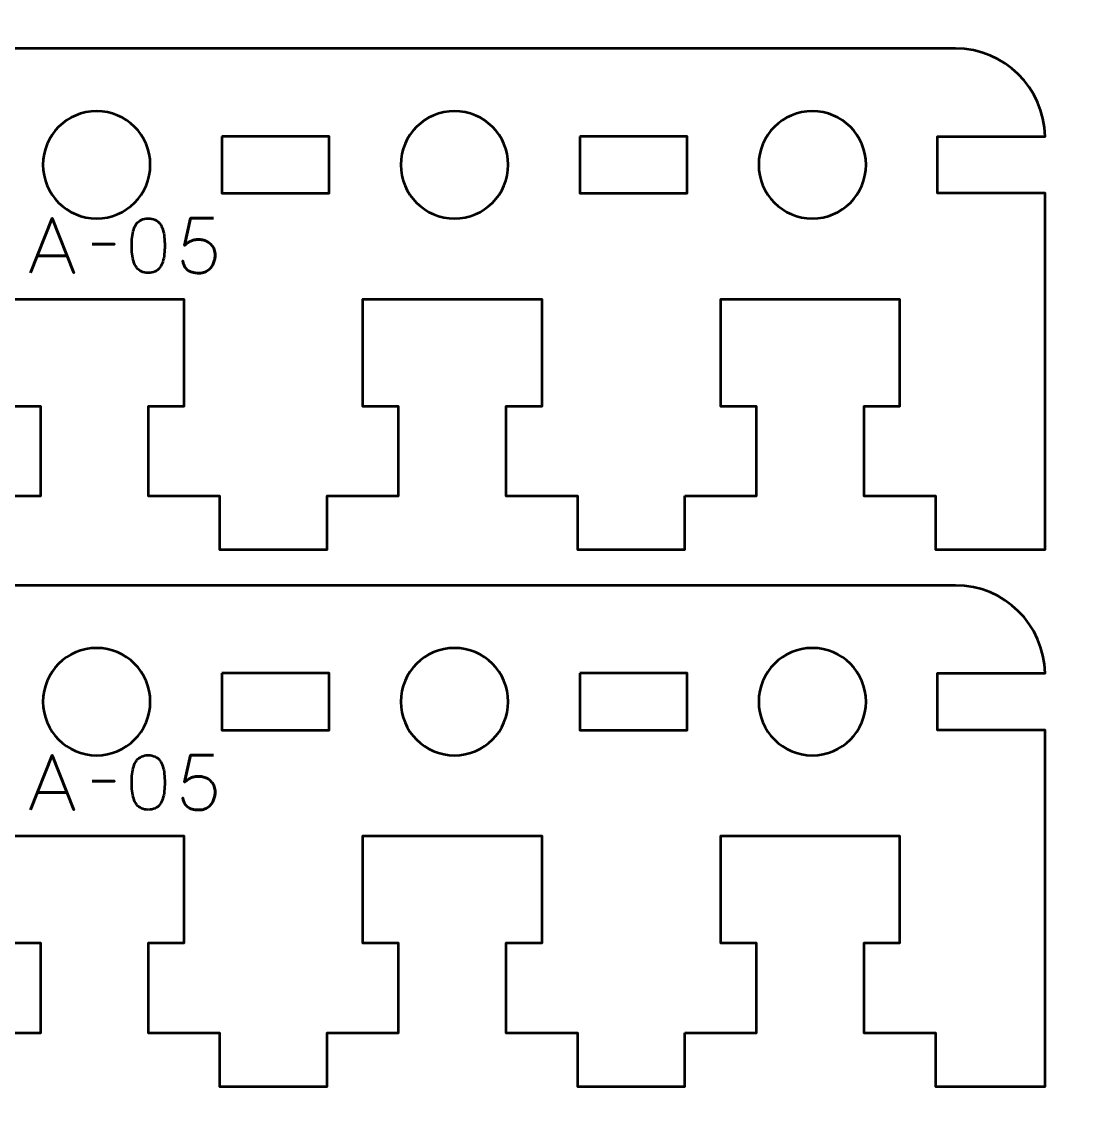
# Model space of a CAD drawing. Header units: centimetres. Extents: x -244 to 242, y -245 to 234.
# Drawn here: x -238.31 to -232.38, y 201.2 to 207.25 of the extents above; entities that cross this region are included whole.
import ezdxf

# ---------------------------------------------------------------- set-up
doc = ezdxf.new("R2010")
doc.units = ezdxf.units.CM
doc.header["$MEASUREMENT"] = 0
doc.layers.add('Layer 1', color=7, linetype='Continuous')

msp = doc.modelspace()

# ---------------------------------------------------------------- linework, layer by layer
at = {"layer": 'Layer 1', "color": 22, "lineweight": 53}
msp.add_open_spline([(-243.95005, 181.60003), (-243.95005, 181.60003), (-243.95005, 233.39993), (-243.95005, 233.39993), (-243.95005, 233.39993), (-243.95005, 233.67707), (-243.72695, 233.90003), (-243.44995, 233.90003), (-243.44995, 233.90003), (-243.44995, 233.90003), (-224.15005, 233.90003), (-224.15005, 233.90003), (-224.15005, 233.90003), (-223.87305, 233.90003), (-223.64995, 233.67707), (-223.64995, 233.39993), (-223.64995, 233.39993), (-223.64995, 233.39993), (-223.64995, 181.60003), (-223.64995, 181.60003), (-223.64995, 181.60003), (-223.64995, 181.32303), (-223.87305, 181.09993), (-224.15005, 181.09993), (-224.15005, 181.09993), (-224.15005, 181.09993), (-243.44995, 181.09993), (-243.44995, 181.09993), (-243.44995, 181.09993), (-243.72695, 181.09993), (-243.95005, 181.32303), (-243.95005, 181.60003)], degree=3, knots=[0, 0, 0, 0, 0.125, 0.125, 0.125, 0.125, 0.25, 0.25, 0.25, 0.25, 0.375, 0.375, 0.375, 0.375, 0.5, 0.5, 0.5, 0.5, 0.625, 0.625, 0.625, 0.625, 0.75, 0.75, 0.75, 0.75, 0.875, 0.875, 0.875, 0.875, 1, 1, 1, 1], dxfattribs=at)
at = {"layer": 'Layer 1', "color": 250, "lineweight": 53}
for points, knots in [([(-234.59992, 204.60007), (-234.59992, 204.60007), (-234.59992, 204.30007), (-234.59992, 204.30007), (-234.59992, 204.30007), (-234.59992, 204.30007), (-235.19992, 204.30007), (-235.19992, 204.30007), (-235.19992, 204.30007), (-235.19992, 204.30007), (-235.19992, 204.60007), (-235.19992, 204.60007), (-235.19992, 204.60007), (-235.19992, 204.60007), (-235.59992, 204.60006), (-235.59992, 204.60006), (-235.59992, 204.60006), (-235.59992, 204.60006), (-235.59992, 205.10007), (-235.59992, 205.10007), (-235.59992, 205.10007), (-235.59992, 205.10007), (-235.39992, 205.10008), (-235.39992, 205.10008), (-235.39992, 205.10008), (-235.39992, 205.10008), (-235.39992, 205.70007), (-235.39992, 205.70007), (-235.39992, 205.70007), (-235.78325, 205.70007), (-236.01659, 205.70007), (-236.39992, 205.70007), (-236.39992, 205.70007), (-236.39992, 205.70007), (-236.39992, 205.10008), (-236.39992, 205.10008), (-236.39992, 205.10008), (-236.39992, 205.10008), (-236.19992, 205.10007), (-236.19992, 205.10007), (-236.19992, 205.10007), (-236.19992, 205.10007), (-236.19992, 204.60007), (-236.19992, 204.60007), (-236.19992, 204.60007), (-236.19992, 204.60007), (-236.59992, 204.60007), (-236.59992, 204.60007), (-236.59992, 204.60007), (-236.59992, 204.60007), (-236.59992, 204.30007), (-236.59992, 204.30007), (-236.59992, 204.30007), (-236.59992, 204.30007), (-237.19992, 204.30007), (-237.19992, 204.30007), (-237.19992, 204.30007), (-237.19992, 204.30007), (-237.19992, 204.60007), (-237.19992, 204.60007), (-237.19992, 204.60007), (-237.19992, 204.60007), (-237.59992, 204.60007), (-237.59992, 204.60007), (-237.59992, 204.60007), (-237.59992, 204.60007), (-237.59992, 205.10007), (-237.59992, 205.10007), (-237.59992, 205.10007), (-237.59992, 205.10007), (-237.39992, 205.10008), (-237.39992, 205.10008), (-237.39992, 205.10008), (-237.39992, 205.10008), (-237.39992, 205.70007), (-237.39992, 205.70007), (-237.39992, 205.70007), (-237.78325, 205.70007), (-238.01658, 205.70007), (-238.39991, 205.70007), (-238.39991, 205.70007), (-238.39991, 205.70007), (-238.39991, 205.10008), (-238.39991, 205.10008), (-238.39991, 205.10008), (-238.39991, 205.10008), (-238.19991, 205.10007), (-238.19991, 205.10007), (-238.19991, 205.10007), (-238.19991, 205.10007), (-238.19991, 204.60006), (-238.19991, 204.60006), (-238.19991, 204.60006), (-238.19991, 204.60006), (-238.59991, 204.60007), (-238.59991, 204.60007), (-238.59991, 204.60007), (-238.59991, 204.60007), (-238.59991, 204.30007), (-238.59991, 204.30007), (-238.59991, 204.30007), (-238.59991, 204.30007), (-239.19991, 204.30007), (-239.19991, 204.30007), (-239.19991, 204.30007), (-239.19991, 204.30007), (-239.19991, 204.60007), (-239.19991, 204.60007), (-239.19991, 204.60007), (-239.19991, 204.60007), (-239.59991, 204.60007), (-239.59991, 204.60007), (-239.59991, 204.60007), (-239.59991, 204.60007), (-239.59991, 205.10007), (-239.59991, 205.10007), (-239.59991, 205.10007), (-239.59991, 205.10007), (-239.39991, 205.10008), (-239.39991, 205.10008), (-239.39991, 205.10008), (-239.39991, 205.10008), (-239.39991, 205.70007), (-239.39991, 205.70007), (-239.39991, 205.70007), (-239.78324, 205.70007), (-240.01658, 205.70007), (-240.39991, 205.70007), (-240.39991, 205.70007), (-240.39991, 205.70007), (-240.39991, 205.10008), (-240.39991, 205.10008), (-240.39991, 205.10008), (-240.39991, 205.10008), (-240.19991, 205.10007), (-240.19991, 205.10007), (-240.19991, 205.10007), (-240.19991, 205.10007), (-240.19991, 204.60006), (-240.19991, 204.60006), (-240.19991, 204.60006), (-240.19991, 204.60006), (-240.59991, 204.60007), (-240.59991, 204.60007), (-240.59991, 204.60007), (-240.59991, 204.60007), (-240.59991, 204.30007), (-240.59991, 204.30007), (-240.59991, 204.30007), (-240.59991, 204.30007), (-241.19991, 204.30007), (-241.19991, 204.30007), (-241.19991, 204.30007), (-241.19991, 204.30007), (-241.19991, 204.60007), (-241.19991, 204.60007), (-241.19991, 204.60007), (-241.19991, 204.60007), (-241.59991, 204.60007), (-241.59991, 204.60007), (-241.59991, 204.60007), (-241.59991, 204.60007), (-241.59991, 205.10007), (-241.59991, 205.10007), (-241.59991, 205.10007), (-241.59991, 205.10007), (-241.39991, 205.10008), (-241.39991, 205.10008), (-241.39991, 205.10008), (-241.39991, 205.10008), (-241.39991, 205.70007), (-241.39991, 205.70007), (-241.39991, 205.70007), (-241.78324, 205.70007), (-242.01658, 205.70007), (-242.39991, 205.70007), (-242.39991, 205.70007), (-242.39991, 205.70007), (-242.39991, 205.10008), (-242.39991, 205.10008), (-242.39991, 205.10008), (-242.39991, 205.10008), (-242.19991, 205.10007), (-242.19991, 205.10007), (-242.19991, 205.10007), (-242.19991, 205.10007), (-242.19991, 204.60006), (-242.19991, 204.60006), (-242.19991, 204.60006), (-242.19991, 204.60006), (-242.59991, 204.60007), (-242.59991, 204.60007), (-242.59991, 204.60007), (-242.59991, 204.60007), (-242.59991, 204.30007), (-242.59991, 204.30007), (-242.59991, 204.30007), (-242.59991, 204.30007), (-243.17491, 204.30007), (-243.17491, 204.30007), (-243.17491, 204.30007), (-243.17491, 204.30007), (-243.18548, 206.29132), (-243.18548, 206.29132), (-243.18548, 206.29132), (-243.18548, 206.29132), (-242.58741, 206.29132), (-242.58741, 206.29132), (-242.58741, 206.29132), (-242.58741, 206.29132), (-242.58741, 206.60882), (-242.58741, 206.60882), (-242.58741, 206.60882), (-242.58741, 206.60882), (-243.1873, 206.60882), (-243.1873, 206.60882), (-243.1873, 206.60882), (-243.18263, 206.88087), (-242.96057, 207.10007), (-242.68741, 207.10007), (-242.68741, 207.10007), (-242.68741, 207.10007), (-233.08742, 207.10007), (-233.08742, 207.10007), (-233.08742, 207.10007), (-232.81426, 207.10007), (-232.5922, 206.88087), (-232.58753, 206.60882), (-232.58753, 206.60882), (-232.58753, 206.60882), (-233.18742, 206.60882), (-233.18742, 206.60882), (-233.18742, 206.60882), (-233.18742, 206.60882), (-233.18742, 206.29132), (-233.18742, 206.29132), (-233.18742, 206.29132), (-233.18742, 206.29132), (-232.58742, 206.29132), (-232.58742, 206.29132), (-232.58742, 206.29132), (-232.58742, 206.29132), (-232.58742, 204.60006), (-232.58742, 204.60006), (-232.58742, 204.60006), (-232.58742, 204.60006), (-232.58742, 204.60007), (-232.58742, 204.60007), (-232.58742, 204.60007), (-232.58742, 204.60007), (-232.58742, 204.30007), (-232.58742, 204.30007), (-232.58742, 204.30007), (-232.58742, 204.30007), (-233.19992, 204.30007), (-233.19992, 204.30007), (-233.19992, 204.30007), (-233.19992, 204.30007), (-233.19992, 204.60007), (-233.19992, 204.60007), (-233.19992, 204.60007), (-233.19992, 204.60007), (-233.59992, 204.60006), (-233.59992, 204.60006), (-233.59992, 204.60006), (-233.59992, 204.60006), (-233.59992, 205.10007), (-233.59992, 205.10007), (-233.59992, 205.10007), (-233.59992, 205.10007), (-233.39992, 205.10008), (-233.39992, 205.10008), (-233.39992, 205.10008), (-233.39992, 205.10008), (-233.39992, 205.70007), (-233.39992, 205.70007), (-233.39992, 205.70007), (-233.78325, 205.70007), (-234.01659, 205.70007), (-234.39992, 205.70007), (-234.39992, 205.70007), (-234.39992, 205.70007), (-234.39992, 205.10008), (-234.39992, 205.10008), (-234.39992, 205.10008), (-234.39992, 205.10008), (-234.19992, 205.10007), (-234.19992, 205.10007), (-234.19992, 205.10007), (-234.19992, 205.10007), (-234.19992, 204.60007), (-234.19992, 204.60007), (-234.19992, 204.60007), (-234.19992, 204.60007), (-234.59992, 204.60007), (-234.59992, 204.60007)], [0, 0, 0, 0, 0.0135135, 0.0135135, 0.0135135, 0.0135135, 0.027027, 0.027027, 0.027027, 0.027027, 0.0405405, 0.0405405, 0.0405405, 0.0405405, 0.0540541, 0.0540541, 0.0540541, 0.0540541, 0.0675676, 0.0675676, 0.0675676, 0.0675676, 0.0810811, 0.0810811, 0.0810811, 0.0810811, 0.0945946, 0.0945946, 0.0945946, 0.0945946, 0.1081081, 0.1081081, 0.1081081, 0.1081081, 0.1216216, 0.1216216, 0.1216216, 0.1216216, 0.1351351, 0.1351351, 0.1351351, 0.1351351, 0.1486486, 0.1486486, 0.1486486, 0.1486486, 0.1621622, 0.1621622, 0.1621622, 0.1621622, 0.1756757, 0.1756757, 0.1756757, 0.1756757, 0.1891892, 0.1891892, 0.1891892, 0.1891892, 0.2027027, 0.2027027, 0.2027027, 0.2027027, 0.2162162, 0.2162162, 0.2162162, 0.2162162, 0.2297297, 0.2297297, 0.2297297, 0.2297297, 0.2432432, 0.2432432, 0.2432432, 0.2432432, 0.2567568, 0.2567568, 0.2567568, 0.2567568, 0.2702703, 0.2702703, 0.2702703, 0.2702703, 0.2837838, 0.2837838, 0.2837838, 0.2837838, 0.2972973, 0.2972973, 0.2972973, 0.2972973, 0.3108108, 0.3108108, 0.3108108, 0.3108108, 0.3243243, 0.3243243, 0.3243243, 0.3243243, 0.3378378, 0.3378378, 0.3378378, 0.3378378, 0.3513514, 0.3513514, 0.3513514, 0.3513514, 0.3648649, 0.3648649, 0.3648649, 0.3648649, 0.3783784, 0.3783784, 0.3783784, 0.3783784, 0.3918919, 0.3918919, 0.3918919, 0.3918919, 0.4054054, 0.4054054, 0.4054054, 0.4054054, 0.4189189, 0.4189189, 0.4189189, 0.4189189, 0.4324324, 0.4324324, 0.4324324, 0.4324324, 0.4459459, 0.4459459, 0.4459459, 0.4459459, 0.4594595, 0.4594595, 0.4594595, 0.4594595, 0.472973, 0.472973, 0.472973, 0.472973, 0.4864865, 0.4864865, 0.4864865, 0.4864865, 0.5, 0.5, 0.5, 0.5, 0.5135135, 0.5135135, 0.5135135, 0.5135135, 0.527027, 0.527027, 0.527027, 0.527027, 0.5405405, 0.5405405, 0.5405405, 0.5405405, 0.5540541, 0.5540541, 0.5540541, 0.5540541, 0.5675676, 0.5675676, 0.5675676, 0.5675676, 0.5810811, 0.5810811, 0.5810811, 0.5810811, 0.5945946, 0.5945946, 0.5945946, 0.5945946, 0.6081081, 0.6081081, 0.6081081, 0.6081081, 0.6216216, 0.6216216, 0.6216216, 0.6216216, 0.6351351, 0.6351351, 0.6351351, 0.6351351, 0.6486486, 0.6486486, 0.6486486, 0.6486486, 0.6621622, 0.6621622, 0.6621622, 0.6621622, 0.6756757, 0.6756757, 0.6756757, 0.6756757, 0.6891892, 0.6891892, 0.6891892, 0.6891892, 0.7027027, 0.7027027, 0.7027027, 0.7027027, 0.7162162, 0.7162162, 0.7162162, 0.7162162, 0.7297297, 0.7297297, 0.7297297, 0.7297297, 0.7432432, 0.7432432, 0.7432432, 0.7432432, 0.7567568, 0.7567568, 0.7567568, 0.7567568, 0.7702703, 0.7702703, 0.7702703, 0.7702703, 0.7837838, 0.7837838, 0.7837838, 0.7837838, 0.7972973, 0.7972973, 0.7972973, 0.7972973, 0.8108108, 0.8108108, 0.8108108, 0.8108108, 0.8243243, 0.8243243, 0.8243243, 0.8243243, 0.8378378, 0.8378378, 0.8378378, 0.8378378, 0.8513514, 0.8513514, 0.8513514, 0.8513514, 0.8648649, 0.8648649, 0.8648649, 0.8648649, 0.8783784, 0.8783784, 0.8783784, 0.8783784, 0.8918919, 0.8918919, 0.8918919, 0.8918919, 0.9054054, 0.9054054, 0.9054054, 0.9054054, 0.9189189, 0.9189189, 0.9189189, 0.9189189, 0.9324324, 0.9324324, 0.9324324, 0.9324324, 0.9459459, 0.9459459, 0.9459459, 0.9459459, 0.9594595, 0.9594595, 0.9594595, 0.9594595, 0.972973, 0.972973, 0.972973, 0.972973, 0.9864865, 0.9864865, 0.9864865, 0.9864865, 1, 1, 1, 1]), ([(-237.88742, 206.75007), (-237.72176, 206.75007), (-237.58742, 206.61573), (-237.58742, 206.45007), (-237.58742, 206.45007), (-237.58742, 206.28441), (-237.72176, 206.15007), (-237.88742, 206.15007), (-237.88742, 206.15007), (-238.05307, 206.15007), (-238.18741, 206.28441), (-238.18741, 206.45007), (-238.18741, 206.45007), (-238.18741, 206.61573), (-238.05307, 206.75007), (-237.88742, 206.75007)], [0, 0, 0, 0, 0.25, 0.25, 0.25, 0.25, 0.5, 0.5, 0.5, 0.5, 0.75, 0.75, 0.75, 0.75, 1, 1, 1, 1]), ([(-235.88742, 206.75007), (-235.72176, 206.75007), (-235.58742, 206.61573), (-235.58742, 206.45007), (-235.58742, 206.45007), (-235.58742, 206.28441), (-235.72176, 206.15007), (-235.88742, 206.15007), (-235.88742, 206.15007), (-236.05308, 206.15007), (-236.18742, 206.28441), (-236.18742, 206.45007), (-236.18742, 206.45007), (-236.18742, 206.61573), (-236.05308, 206.75007), (-235.88742, 206.75007)], [0, 0, 0, 0, 0.25, 0.25, 0.25, 0.25, 0.5, 0.5, 0.5, 0.5, 0.75, 0.75, 0.75, 0.75, 1, 1, 1, 1]), ([(-233.88742, 206.75007), (-233.72176, 206.75007), (-233.58742, 206.61573), (-233.58742, 206.45007), (-233.58742, 206.45007), (-233.58742, 206.28441), (-233.72176, 206.15007), (-233.88742, 206.15007), (-233.88742, 206.15007), (-234.05308, 206.15007), (-234.18742, 206.28441), (-234.18742, 206.45007), (-234.18742, 206.45007), (-234.18742, 206.61573), (-234.05308, 206.75007), (-233.88742, 206.75007)], [0, 0, 0, 0, 0.25, 0.25, 0.25, 0.25, 0.5, 0.5, 0.5, 0.5, 0.75, 0.75, 0.75, 0.75, 1, 1, 1, 1]), ([(-237.18742, 206.60882), (-237.18742, 206.60882), (-236.58742, 206.60882), (-236.58742, 206.60882), (-236.58742, 206.60882), (-236.58742, 206.60882), (-236.58742, 206.29132), (-236.58742, 206.29132), (-236.58742, 206.29132), (-236.58742, 206.29132), (-237.18742, 206.29132), (-237.18742, 206.29132), (-237.18742, 206.29132), (-237.18742, 206.29132), (-237.18742, 206.60882), (-237.18742, 206.60882)], [0, 0, 0, 0, 0.25, 0.25, 0.25, 0.25, 0.5, 0.5, 0.5, 0.5, 0.75, 0.75, 0.75, 0.75, 1, 1, 1, 1]), ([(-235.18742, 206.60882), (-235.18742, 206.60882), (-234.58742, 206.60882), (-234.58742, 206.60882), (-234.58742, 206.60882), (-234.58742, 206.60882), (-234.58742, 206.29132), (-234.58742, 206.29132), (-234.58742, 206.29132), (-234.58742, 206.29132), (-235.18742, 206.29132), (-235.18742, 206.29132), (-235.18742, 206.29132), (-235.18742, 206.29132), (-235.18742, 206.60882), (-235.18742, 206.60882)], [0, 0, 0, 0, 0.25, 0.25, 0.25, 0.25, 0.5, 0.5, 0.5, 0.5, 0.75, 0.75, 0.75, 0.75, 1, 1, 1, 1]), ([(-234.59992, 201.60007), (-234.59992, 201.60007), (-234.59992, 201.30007), (-234.59992, 201.30007), (-234.59992, 201.30007), (-234.59992, 201.30007), (-235.19992, 201.30007), (-235.19992, 201.30007), (-235.19992, 201.30007), (-235.19992, 201.30007), (-235.19992, 201.60007), (-235.19992, 201.60007), (-235.19992, 201.60007), (-235.19992, 201.60007), (-235.59992, 201.60006), (-235.59992, 201.60006), (-235.59992, 201.60006), (-235.59992, 201.60006), (-235.59992, 202.10007), (-235.59992, 202.10007), (-235.59992, 202.10007), (-235.59992, 202.10007), (-235.39992, 202.10008), (-235.39992, 202.10008), (-235.39992, 202.10008), (-235.39992, 202.10008), (-235.39992, 202.70007), (-235.39992, 202.70007), (-235.39992, 202.70007), (-235.78325, 202.70007), (-236.01659, 202.70007), (-236.39992, 202.70007), (-236.39992, 202.70007), (-236.39992, 202.70007), (-236.39992, 202.10008), (-236.39992, 202.10008), (-236.39992, 202.10008), (-236.39992, 202.10008), (-236.19992, 202.10007), (-236.19992, 202.10007), (-236.19992, 202.10007), (-236.19992, 202.10007), (-236.19992, 201.60007), (-236.19992, 201.60007), (-236.19992, 201.60007), (-236.19992, 201.60007), (-236.59992, 201.60007), (-236.59992, 201.60007), (-236.59992, 201.60007), (-236.59992, 201.60007), (-236.59992, 201.30007), (-236.59992, 201.30007), (-236.59992, 201.30007), (-236.59992, 201.30007), (-237.19992, 201.30007), (-237.19992, 201.30007), (-237.19992, 201.30007), (-237.19992, 201.30007), (-237.19992, 201.60007), (-237.19992, 201.60007), (-237.19992, 201.60007), (-237.19992, 201.60007), (-237.59992, 201.60007), (-237.59992, 201.60007), (-237.59992, 201.60007), (-237.59992, 201.60007), (-237.59992, 202.10007), (-237.59992, 202.10007), (-237.59992, 202.10007), (-237.59992, 202.10007), (-237.39992, 202.10008), (-237.39992, 202.10008), (-237.39992, 202.10008), (-237.39992, 202.10008), (-237.39992, 202.70007), (-237.39992, 202.70007), (-237.39992, 202.70007), (-237.78325, 202.70007), (-238.01658, 202.70007), (-238.39991, 202.70007), (-238.39991, 202.70007), (-238.39991, 202.70007), (-238.39991, 202.10008), (-238.39991, 202.10008), (-238.39991, 202.10008), (-238.39991, 202.10008), (-238.19991, 202.10007), (-238.19991, 202.10007), (-238.19991, 202.10007), (-238.19991, 202.10007), (-238.19991, 201.60006), (-238.19991, 201.60006), (-238.19991, 201.60006), (-238.19991, 201.60006), (-238.59991, 201.60007), (-238.59991, 201.60007), (-238.59991, 201.60007), (-238.59991, 201.60007), (-238.59991, 201.30007), (-238.59991, 201.30007), (-238.59991, 201.30007), (-238.59991, 201.30007), (-239.19991, 201.30007), (-239.19991, 201.30007), (-239.19991, 201.30007), (-239.19991, 201.30007), (-239.19991, 201.60007), (-239.19991, 201.60007), (-239.19991, 201.60007), (-239.19991, 201.60007), (-239.59991, 201.60007), (-239.59991, 201.60007), (-239.59991, 201.60007), (-239.59991, 201.60007), (-239.59991, 202.10007), (-239.59991, 202.10007), (-239.59991, 202.10007), (-239.59991, 202.10007), (-239.39991, 202.10008), (-239.39991, 202.10008), (-239.39991, 202.10008), (-239.39991, 202.10008), (-239.39991, 202.70007), (-239.39991, 202.70007), (-239.39991, 202.70007), (-239.78324, 202.70007), (-240.01658, 202.70007), (-240.39991, 202.70007), (-240.39991, 202.70007), (-240.39991, 202.70007), (-240.39991, 202.10008), (-240.39991, 202.10008), (-240.39991, 202.10008), (-240.39991, 202.10008), (-240.19991, 202.10007), (-240.19991, 202.10007), (-240.19991, 202.10007), (-240.19991, 202.10007), (-240.19991, 201.60006), (-240.19991, 201.60006), (-240.19991, 201.60006), (-240.19991, 201.60006), (-240.59991, 201.60007), (-240.59991, 201.60007), (-240.59991, 201.60007), (-240.59991, 201.60007), (-240.59991, 201.30007), (-240.59991, 201.30007), (-240.59991, 201.30007), (-240.59991, 201.30007), (-241.19991, 201.30007), (-241.19991, 201.30007), (-241.19991, 201.30007), (-241.19991, 201.30007), (-241.19991, 201.60007), (-241.19991, 201.60007), (-241.19991, 201.60007), (-241.19991, 201.60007), (-241.59991, 201.60007), (-241.59991, 201.60007), (-241.59991, 201.60007), (-241.59991, 201.60007), (-241.59991, 202.10007), (-241.59991, 202.10007), (-241.59991, 202.10007), (-241.59991, 202.10007), (-241.39991, 202.10008), (-241.39991, 202.10008), (-241.39991, 202.10008), (-241.39991, 202.10008), (-241.39991, 202.70007), (-241.39991, 202.70007), (-241.39991, 202.70007), (-241.78324, 202.70007), (-242.01658, 202.70007), (-242.39991, 202.70007), (-242.39991, 202.70007), (-242.39991, 202.70007), (-242.39991, 202.10008), (-242.39991, 202.10008), (-242.39991, 202.10008), (-242.39991, 202.10008), (-242.19991, 202.10007), (-242.19991, 202.10007), (-242.19991, 202.10007), (-242.19991, 202.10007), (-242.19991, 201.60006), (-242.19991, 201.60006), (-242.19991, 201.60006), (-242.19991, 201.60006), (-242.59991, 201.60007), (-242.59991, 201.60007), (-242.59991, 201.60007), (-242.59991, 201.60007), (-242.59991, 201.30007), (-242.59991, 201.30007), (-242.59991, 201.30007), (-242.59991, 201.30007), (-243.17491, 201.30007), (-243.17491, 201.30007), (-243.17491, 201.30007), (-243.17491, 201.30007), (-243.18548, 203.29132), (-243.18548, 203.29132), (-243.18548, 203.29132), (-243.18548, 203.29132), (-242.58741, 203.29132), (-242.58741, 203.29132), (-242.58741, 203.29132), (-242.58741, 203.29132), (-242.58741, 203.60882), (-242.58741, 203.60882), (-242.58741, 203.60882), (-242.58741, 203.60882), (-243.1873, 203.60882), (-243.1873, 203.60882), (-243.1873, 203.60882), (-243.18263, 203.88087), (-242.96057, 204.10007), (-242.68741, 204.10007), (-242.68741, 204.10007), (-242.68741, 204.10007), (-233.08742, 204.10007), (-233.08742, 204.10007), (-233.08742, 204.10007), (-232.81426, 204.10007), (-232.5922, 203.88087), (-232.58753, 203.60882), (-232.58753, 203.60882), (-232.58753, 203.60882), (-233.18742, 203.60882), (-233.18742, 203.60882), (-233.18742, 203.60882), (-233.18742, 203.60882), (-233.18742, 203.29132), (-233.18742, 203.29132), (-233.18742, 203.29132), (-233.18742, 203.29132), (-232.58742, 203.29132), (-232.58742, 203.29132), (-232.58742, 203.29132), (-232.58742, 203.29132), (-232.58742, 201.60006), (-232.58742, 201.60006), (-232.58742, 201.60006), (-232.58742, 201.60006), (-232.58742, 201.60007), (-232.58742, 201.60007), (-232.58742, 201.60007), (-232.58742, 201.60007), (-232.58742, 201.30007), (-232.58742, 201.30007), (-232.58742, 201.30007), (-232.58742, 201.30007), (-233.19992, 201.30007), (-233.19992, 201.30007), (-233.19992, 201.30007), (-233.19992, 201.30007), (-233.19992, 201.60007), (-233.19992, 201.60007), (-233.19992, 201.60007), (-233.19992, 201.60007), (-233.59992, 201.60006), (-233.59992, 201.60006), (-233.59992, 201.60006), (-233.59992, 201.60006), (-233.59992, 202.10007), (-233.59992, 202.10007), (-233.59992, 202.10007), (-233.59992, 202.10007), (-233.39992, 202.10008), (-233.39992, 202.10008), (-233.39992, 202.10008), (-233.39992, 202.10008), (-233.39992, 202.70007), (-233.39992, 202.70007), (-233.39992, 202.70007), (-233.78325, 202.70007), (-234.01659, 202.70007), (-234.39992, 202.70007), (-234.39992, 202.70007), (-234.39992, 202.70007), (-234.39992, 202.10008), (-234.39992, 202.10008), (-234.39992, 202.10008), (-234.39992, 202.10008), (-234.19992, 202.10007), (-234.19992, 202.10007), (-234.19992, 202.10007), (-234.19992, 202.10007), (-234.19992, 201.60007), (-234.19992, 201.60007), (-234.19992, 201.60007), (-234.19992, 201.60007), (-234.59992, 201.60007), (-234.59992, 201.60007)], [0, 0, 0, 0, 0.0135135, 0.0135135, 0.0135135, 0.0135135, 0.027027, 0.027027, 0.027027, 0.027027, 0.0405405, 0.0405405, 0.0405405, 0.0405405, 0.0540541, 0.0540541, 0.0540541, 0.0540541, 0.0675676, 0.0675676, 0.0675676, 0.0675676, 0.0810811, 0.0810811, 0.0810811, 0.0810811, 0.0945946, 0.0945946, 0.0945946, 0.0945946, 0.1081081, 0.1081081, 0.1081081, 0.1081081, 0.1216216, 0.1216216, 0.1216216, 0.1216216, 0.1351351, 0.1351351, 0.1351351, 0.1351351, 0.1486486, 0.1486486, 0.1486486, 0.1486486, 0.1621622, 0.1621622, 0.1621622, 0.1621622, 0.1756757, 0.1756757, 0.1756757, 0.1756757, 0.1891892, 0.1891892, 0.1891892, 0.1891892, 0.2027027, 0.2027027, 0.2027027, 0.2027027, 0.2162162, 0.2162162, 0.2162162, 0.2162162, 0.2297297, 0.2297297, 0.2297297, 0.2297297, 0.2432432, 0.2432432, 0.2432432, 0.2432432, 0.2567568, 0.2567568, 0.2567568, 0.2567568, 0.2702703, 0.2702703, 0.2702703, 0.2702703, 0.2837838, 0.2837838, 0.2837838, 0.2837838, 0.2972973, 0.2972973, 0.2972973, 0.2972973, 0.3108108, 0.3108108, 0.3108108, 0.3108108, 0.3243243, 0.3243243, 0.3243243, 0.3243243, 0.3378378, 0.3378378, 0.3378378, 0.3378378, 0.3513514, 0.3513514, 0.3513514, 0.3513514, 0.3648649, 0.3648649, 0.3648649, 0.3648649, 0.3783784, 0.3783784, 0.3783784, 0.3783784, 0.3918919, 0.3918919, 0.3918919, 0.3918919, 0.4054054, 0.4054054, 0.4054054, 0.4054054, 0.4189189, 0.4189189, 0.4189189, 0.4189189, 0.4324324, 0.4324324, 0.4324324, 0.4324324, 0.4459459, 0.4459459, 0.4459459, 0.4459459, 0.4594595, 0.4594595, 0.4594595, 0.4594595, 0.472973, 0.472973, 0.472973, 0.472973, 0.4864865, 0.4864865, 0.4864865, 0.4864865, 0.5, 0.5, 0.5, 0.5, 0.5135135, 0.5135135, 0.5135135, 0.5135135, 0.527027, 0.527027, 0.527027, 0.527027, 0.5405405, 0.5405405, 0.5405405, 0.5405405, 0.5540541, 0.5540541, 0.5540541, 0.5540541, 0.5675676, 0.5675676, 0.5675676, 0.5675676, 0.5810811, 0.5810811, 0.5810811, 0.5810811, 0.5945946, 0.5945946, 0.5945946, 0.5945946, 0.6081081, 0.6081081, 0.6081081, 0.6081081, 0.6216216, 0.6216216, 0.6216216, 0.6216216, 0.6351351, 0.6351351, 0.6351351, 0.6351351, 0.6486486, 0.6486486, 0.6486486, 0.6486486, 0.6621622, 0.6621622, 0.6621622, 0.6621622, 0.6756757, 0.6756757, 0.6756757, 0.6756757, 0.6891892, 0.6891892, 0.6891892, 0.6891892, 0.7027027, 0.7027027, 0.7027027, 0.7027027, 0.7162162, 0.7162162, 0.7162162, 0.7162162, 0.7297297, 0.7297297, 0.7297297, 0.7297297, 0.7432432, 0.7432432, 0.7432432, 0.7432432, 0.7567568, 0.7567568, 0.7567568, 0.7567568, 0.7702703, 0.7702703, 0.7702703, 0.7702703, 0.7837838, 0.7837838, 0.7837838, 0.7837838, 0.7972973, 0.7972973, 0.7972973, 0.7972973, 0.8108108, 0.8108108, 0.8108108, 0.8108108, 0.8243243, 0.8243243, 0.8243243, 0.8243243, 0.8378378, 0.8378378, 0.8378378, 0.8378378, 0.8513514, 0.8513514, 0.8513514, 0.8513514, 0.8648649, 0.8648649, 0.8648649, 0.8648649, 0.8783784, 0.8783784, 0.8783784, 0.8783784, 0.8918919, 0.8918919, 0.8918919, 0.8918919, 0.9054054, 0.9054054, 0.9054054, 0.9054054, 0.9189189, 0.9189189, 0.9189189, 0.9189189, 0.9324324, 0.9324324, 0.9324324, 0.9324324, 0.9459459, 0.9459459, 0.9459459, 0.9459459, 0.9594595, 0.9594595, 0.9594595, 0.9594595, 0.972973, 0.972973, 0.972973, 0.972973, 0.9864865, 0.9864865, 0.9864865, 0.9864865, 1, 1, 1, 1]), ([(-237.88742, 203.75007), (-237.72176, 203.75007), (-237.58742, 203.61573), (-237.58742, 203.45007), (-237.58742, 203.45007), (-237.58742, 203.28441), (-237.72176, 203.15007), (-237.88742, 203.15007), (-237.88742, 203.15007), (-238.05307, 203.15007), (-238.18741, 203.28441), (-238.18741, 203.45007), (-238.18741, 203.45007), (-238.18741, 203.61573), (-238.05307, 203.75007), (-237.88742, 203.75007)], [0, 0, 0, 0, 0.25, 0.25, 0.25, 0.25, 0.5, 0.5, 0.5, 0.5, 0.75, 0.75, 0.75, 0.75, 1, 1, 1, 1]), ([(-235.88742, 203.75007), (-235.72176, 203.75007), (-235.58742, 203.61573), (-235.58742, 203.45007), (-235.58742, 203.45007), (-235.58742, 203.28441), (-235.72176, 203.15007), (-235.88742, 203.15007), (-235.88742, 203.15007), (-236.05308, 203.15007), (-236.18742, 203.28441), (-236.18742, 203.45007), (-236.18742, 203.45007), (-236.18742, 203.61573), (-236.05308, 203.75007), (-235.88742, 203.75007)], [0, 0, 0, 0, 0.25, 0.25, 0.25, 0.25, 0.5, 0.5, 0.5, 0.5, 0.75, 0.75, 0.75, 0.75, 1, 1, 1, 1]), ([(-233.88742, 203.75007), (-233.72176, 203.75007), (-233.58742, 203.61573), (-233.58742, 203.45007), (-233.58742, 203.45007), (-233.58742, 203.28441), (-233.72176, 203.15007), (-233.88742, 203.15007), (-233.88742, 203.15007), (-234.05308, 203.15007), (-234.18742, 203.28441), (-234.18742, 203.45007), (-234.18742, 203.45007), (-234.18742, 203.61573), (-234.05308, 203.75007), (-233.88742, 203.75007)], [0, 0, 0, 0, 0.25, 0.25, 0.25, 0.25, 0.5, 0.5, 0.5, 0.5, 0.75, 0.75, 0.75, 0.75, 1, 1, 1, 1]), ([(-237.18742, 203.60882), (-237.18742, 203.60882), (-236.58742, 203.60882), (-236.58742, 203.60882), (-236.58742, 203.60882), (-236.58742, 203.60882), (-236.58742, 203.29132), (-236.58742, 203.29132), (-236.58742, 203.29132), (-236.58742, 203.29132), (-237.18742, 203.29132), (-237.18742, 203.29132), (-237.18742, 203.29132), (-237.18742, 203.29132), (-237.18742, 203.60882), (-237.18742, 203.60882)], [0, 0, 0, 0, 0.25, 0.25, 0.25, 0.25, 0.5, 0.5, 0.5, 0.5, 0.75, 0.75, 0.75, 0.75, 1, 1, 1, 1]), ([(-235.18742, 203.60882), (-235.18742, 203.60882), (-234.58742, 203.60882), (-234.58742, 203.60882), (-234.58742, 203.60882), (-234.58742, 203.60882), (-234.58742, 203.29132), (-234.58742, 203.29132), (-234.58742, 203.29132), (-234.58742, 203.29132), (-235.18742, 203.29132), (-235.18742, 203.29132), (-235.18742, 203.29132), (-235.18742, 203.29132), (-235.18742, 203.60882), (-235.18742, 203.60882)], [0, 0, 0, 0, 0.25, 0.25, 0.25, 0.25, 0.5, 0.5, 0.5, 0.5, 0.75, 0.75, 0.75, 0.75, 1, 1, 1, 1])]:
    msp.add_open_spline(points, degree=3, knots=knots, dxfattribs=at)
at = {"layer": 'Layer 1', "color": 30, "lineweight": 53}
for points, knots in [([(-238.2572, 205.84619), (-238.2572, 205.84619), (-238.13613, 206.15141), (-238.13613, 206.15141), (-238.13613, 206.15141), (-238.13613, 206.15141), (-238.01463, 205.84619), (-238.01463, 205.84619), (-238.01463, 205.84619), (-238.01463, 205.84619), (-238.13613, 206.15141), (-238.13613, 206.15141), (-238.13613, 206.15141), (-238.13613, 206.15141), (-238.2572, 205.84619), (-238.2572, 205.84619)], [0, 0, 0, 0, 0.25, 0.25, 0.25, 0.25, 0.5, 0.5, 0.5, 0.5, 0.75, 0.75, 0.75, 0.75, 1, 1, 1, 1]), ([(-237.59892, 205.84619), (-237.58411, 205.84626), (-237.57134, 205.84887), (-237.56068, 205.85395), (-237.56068, 205.85395), (-237.5501, 205.85903), (-237.54128, 205.8663), (-237.53423, 205.87554), (-237.53423, 205.87554), (-237.52724, 205.88485), (-237.52174, 205.89586), (-237.51765, 205.90856), (-237.51765, 205.90856), (-237.51362, 205.92126), (-237.51073, 205.93516), (-237.50911, 205.9504), (-237.50911, 205.9504), (-237.50741, 205.96564), (-237.50657, 205.98166), (-237.50664, 205.99859), (-237.50664, 205.99859), (-237.50657, 206.01545), (-237.50741, 206.03147), (-237.50911, 206.04664), (-237.50911, 206.04664), (-237.51073, 206.06181), (-237.51362, 206.07578), (-237.51765, 206.08848), (-237.51765, 206.08848), (-237.52174, 206.10111), (-237.52724, 206.11211), (-237.53423, 206.1215), (-237.53423, 206.1215), (-237.54128, 206.13081), (-237.5501, 206.13808), (-237.56068, 206.14316), (-237.56068, 206.14316), (-237.57134, 206.14831), (-237.58411, 206.15092), (-237.59892, 206.15099), (-237.59892, 206.15099), (-237.61374, 206.15092), (-237.62651, 206.14831), (-237.63717, 206.14316), (-237.63717, 206.14316), (-237.64775, 206.13808), (-237.65657, 206.13081), (-237.66362, 206.1215), (-237.66362, 206.1215), (-237.67061, 206.11211), (-237.67611, 206.10111), (-237.6802, 206.08848), (-237.6802, 206.08848), (-237.68423, 206.07578), (-237.68712, 206.06181), (-237.68874, 206.04664), (-237.68874, 206.04664), (-237.69043, 206.03147), (-237.69128, 206.01545), (-237.69121, 205.99859), (-237.69121, 205.99859), (-237.69128, 205.98166), (-237.69043, 205.96564), (-237.68874, 205.9504), (-237.68874, 205.9504), (-237.68712, 205.93516), (-237.68423, 205.92126), (-237.6802, 205.90856), (-237.6802, 205.90856), (-237.67611, 205.89586), (-237.67061, 205.88485), (-237.66362, 205.87554), (-237.66362, 205.87554), (-237.65657, 205.8663), (-237.64775, 205.85903), (-237.63717, 205.85395), (-237.63717, 205.85395), (-237.62651, 205.84887), (-237.61374, 205.84626), (-237.59892, 205.84619)], [0, 0, 0, 0, 0.05, 0.05, 0.05, 0.05, 0.1, 0.1, 0.1, 0.1, 0.15, 0.15, 0.15, 0.15, 0.2, 0.2, 0.2, 0.2, 0.25, 0.25, 0.25, 0.25, 0.3, 0.3, 0.3, 0.3, 0.35, 0.35, 0.35, 0.35, 0.4, 0.4, 0.4, 0.4, 0.45, 0.45, 0.45, 0.45, 0.5, 0.5, 0.5, 0.5, 0.55, 0.55, 0.55, 0.55, 0.6, 0.6, 0.6, 0.6, 0.65, 0.65, 0.65, 0.65, 0.7, 0.7, 0.7, 0.7, 0.75, 0.75, 0.75, 0.75, 0.8, 0.8, 0.8, 0.8, 0.85, 0.85, 0.85, 0.85, 0.9, 0.9, 0.9, 0.9, 0.95, 0.95, 0.95, 0.95, 1, 1, 1, 1]), ([(-237.59892, 205.84619), (-237.58411, 205.84626), (-237.57134, 205.84887), (-237.56068, 205.85395), (-237.56068, 205.85395), (-237.5501, 205.85903), (-237.54128, 205.8663), (-237.53423, 205.87554), (-237.53423, 205.87554), (-237.52724, 205.88485), (-237.52174, 205.89586), (-237.51765, 205.90856), (-237.51765, 205.90856), (-237.51362, 205.92126), (-237.51073, 205.93516), (-237.50911, 205.9504), (-237.50911, 205.9504), (-237.50741, 205.96564), (-237.50657, 205.98166), (-237.50664, 205.99859), (-237.50664, 205.99859), (-237.50657, 206.01545), (-237.50741, 206.03147), (-237.50911, 206.04664), (-237.50911, 206.04664), (-237.51073, 206.06181), (-237.51362, 206.07578), (-237.51765, 206.08848), (-237.51765, 206.08848), (-237.52174, 206.10111), (-237.52724, 206.11211), (-237.53423, 206.1215), (-237.53423, 206.1215), (-237.54128, 206.13081), (-237.5501, 206.13808), (-237.56068, 206.14316), (-237.56068, 206.14316), (-237.57134, 206.14831), (-237.58411, 206.15092), (-237.59892, 206.15099), (-237.59892, 206.15099), (-237.61374, 206.15092), (-237.62651, 206.14831), (-237.63717, 206.14316), (-237.63717, 206.14316), (-237.64775, 206.13808), (-237.65657, 206.13081), (-237.66362, 206.1215), (-237.66362, 206.1215), (-237.67061, 206.11211), (-237.67611, 206.10111), (-237.6802, 206.08848), (-237.6802, 206.08848), (-237.68423, 206.07578), (-237.68712, 206.06181), (-237.68874, 206.04664), (-237.68874, 206.04664), (-237.69043, 206.03147), (-237.69128, 206.01545), (-237.69121, 205.99859), (-237.69121, 205.99859), (-237.69128, 205.98166), (-237.69043, 205.96564), (-237.68874, 205.9504), (-237.68874, 205.9504), (-237.68712, 205.93516), (-237.68423, 205.92126), (-237.6802, 205.90856), (-237.6802, 205.90856), (-237.67611, 205.89586), (-237.67061, 205.88485), (-237.66362, 205.87554), (-237.66362, 205.87554), (-237.65657, 205.8663), (-237.64775, 205.85903), (-237.63717, 205.85395), (-237.63717, 205.85395), (-237.62651, 205.84887), (-237.61374, 205.84626), (-237.59892, 205.84619)], [0, 0, 0, 0, 0.05, 0.05, 0.05, 0.05, 0.1, 0.1, 0.1, 0.1, 0.15, 0.15, 0.15, 0.15, 0.2, 0.2, 0.2, 0.2, 0.25, 0.25, 0.25, 0.25, 0.3, 0.3, 0.3, 0.3, 0.35, 0.35, 0.35, 0.35, 0.4, 0.4, 0.4, 0.4, 0.45, 0.45, 0.45, 0.45, 0.5, 0.5, 0.5, 0.5, 0.55, 0.55, 0.55, 0.55, 0.6, 0.6, 0.6, 0.6, 0.65, 0.65, 0.65, 0.65, 0.7, 0.7, 0.7, 0.7, 0.75, 0.75, 0.75, 0.75, 0.8, 0.8, 0.8, 0.8, 0.85, 0.85, 0.85, 0.85, 0.9, 0.9, 0.9, 0.9, 0.95, 0.95, 0.95, 0.95, 1, 1, 1, 1]), ([(-237.23486, 206.15141), (-237.23486, 206.15141), (-237.36186, 206.15141), (-237.36186, 206.15141), (-237.36186, 206.15141), (-237.36186, 206.15141), (-237.39573, 205.99986), (-237.39573, 205.99986), (-237.39573, 205.99986), (-237.3898, 206.00494), (-237.38416, 206.00952), (-237.37872, 206.01355), (-237.37872, 206.01355), (-237.37336, 206.01757), (-237.36772, 206.02095), (-237.36172, 206.02378), (-237.36172, 206.02378), (-237.35579, 206.0266), (-237.34902, 206.02872), (-237.3414, 206.0302), (-237.3414, 206.0302), (-237.33385, 206.03168), (-237.32482, 206.03246), (-237.31445, 206.03246), (-237.31445, 206.03246), (-237.30598, 206.03246), (-237.29751, 206.03133), (-237.28905, 206.029), (-237.28905, 206.029), (-237.28058, 206.02674), (-237.27254, 206.02328), (-237.26492, 206.0187), (-237.26492, 206.0187), (-237.25723, 206.01404), (-237.25045, 206.00825), (-237.24453, 206.00127), (-237.24453, 206.00127), (-237.23853, 205.99428), (-237.2338, 205.9861), (-237.23042, 205.97672), (-237.23042, 205.97672), (-237.22696, 205.96733), (-237.2252, 205.95668), (-237.22513, 205.94483), (-237.22513, 205.94483), (-237.22505, 205.94045), (-237.22555, 205.93495), (-237.22654, 205.92846), (-237.22654, 205.92846), (-237.22745, 205.92197), (-237.22915, 205.91491), (-237.23155, 205.90743), (-237.23155, 205.90743), (-237.23394, 205.89995), (-237.23733, 205.89254), (-237.24163, 205.88521), (-237.24163, 205.88521), (-237.24594, 205.87787), (-237.25144, 205.87117), (-237.25807, 205.8651), (-237.25807, 205.8651), (-237.26471, 205.85903), (-237.27275, 205.85416), (-237.28213, 205.85049), (-237.28213, 205.85049), (-237.29159, 205.8469), (-237.30267, 205.84499), (-237.31529, 205.84492), (-237.31529, 205.84492), (-237.33039, 205.84499), (-237.34309, 205.84661), (-237.35339, 205.84965), (-237.35339, 205.84965), (-237.3637, 205.85275), (-237.37209, 205.85677), (-237.37858, 205.86185), (-237.37858, 205.86185), (-237.38514, 205.86693), (-237.39022, 205.87251), (-237.39389, 205.87857), (-237.39389, 205.87857), (-237.39756, 205.88464), (-237.40031, 205.89071), (-237.40215, 205.89678), (-237.40215, 205.89678), (-237.40398, 205.90285), (-237.40539, 205.90842), (-237.40631, 205.9135), (-237.40631, 205.9135), (-237.40539, 205.90842), (-237.40398, 205.90285), (-237.40215, 205.89678), (-237.40215, 205.89678), (-237.40031, 205.89071), (-237.39756, 205.88464), (-237.39389, 205.87857), (-237.39389, 205.87857), (-237.39022, 205.87251), (-237.38514, 205.86693), (-237.37858, 205.86185), (-237.37858, 205.86185), (-237.37209, 205.85677), (-237.3637, 205.85275), (-237.35339, 205.84965), (-237.35339, 205.84965), (-237.34309, 205.84661), (-237.33039, 205.84499), (-237.31529, 205.84492), (-237.31529, 205.84492), (-237.30267, 205.84499), (-237.29159, 205.8469), (-237.28213, 205.85049), (-237.28213, 205.85049), (-237.27275, 205.85416), (-237.26471, 205.85903), (-237.25807, 205.8651), (-237.25807, 205.8651), (-237.25144, 205.87117), (-237.24594, 205.87787), (-237.24163, 205.88521), (-237.24163, 205.88521), (-237.23733, 205.89254), (-237.23394, 205.89995), (-237.23155, 205.90743), (-237.23155, 205.90743), (-237.22915, 205.91491), (-237.22745, 205.92197), (-237.22654, 205.92846), (-237.22654, 205.92846), (-237.22555, 205.93495), (-237.22505, 205.94045), (-237.22513, 205.94483), (-237.22513, 205.94483), (-237.2252, 205.95668), (-237.22696, 205.96733), (-237.23042, 205.97672), (-237.23042, 205.97672), (-237.2338, 205.9861), (-237.23853, 205.99428), (-237.24453, 206.00127), (-237.24453, 206.00127), (-237.25045, 206.00825), (-237.25723, 206.01404), (-237.26492, 206.0187), (-237.26492, 206.0187), (-237.27254, 206.02328), (-237.28058, 206.02674), (-237.28905, 206.029), (-237.28905, 206.029), (-237.29751, 206.03133), (-237.30598, 206.03246), (-237.31445, 206.03246), (-237.31445, 206.03246), (-237.32482, 206.03246), (-237.33385, 206.03168), (-237.3414, 206.0302), (-237.3414, 206.0302), (-237.34902, 206.02872), (-237.35579, 206.0266), (-237.36172, 206.02378), (-237.36172, 206.02378), (-237.36772, 206.02095), (-237.37336, 206.01757), (-237.37872, 206.01355), (-237.37872, 206.01355), (-237.38416, 206.00952), (-237.3898, 206.00494), (-237.39573, 205.99986), (-237.39573, 205.99986), (-237.39573, 205.99986), (-237.36186, 206.15141), (-237.36186, 206.15141), (-237.36186, 206.15141), (-237.36186, 206.15141), (-237.23486, 206.15141), (-237.23486, 206.15141)], [0, 0, 0, 0, 0.0227273, 0.0227273, 0.0227273, 0.0227273, 0.0454545, 0.0454545, 0.0454545, 0.0454545, 0.0681818, 0.0681818, 0.0681818, 0.0681818, 0.0909091, 0.0909091, 0.0909091, 0.0909091, 0.1136364, 0.1136364, 0.1136364, 0.1136364, 0.1363636, 0.1363636, 0.1363636, 0.1363636, 0.1590909, 0.1590909, 0.1590909, 0.1590909, 0.1818182, 0.1818182, 0.1818182, 0.1818182, 0.2045455, 0.2045455, 0.2045455, 0.2045455, 0.2272727, 0.2272727, 0.2272727, 0.2272727, 0.25, 0.25, 0.25, 0.25, 0.2727273, 0.2727273, 0.2727273, 0.2727273, 0.2954545, 0.2954545, 0.2954545, 0.2954545, 0.3181818, 0.3181818, 0.3181818, 0.3181818, 0.3409091, 0.3409091, 0.3409091, 0.3409091, 0.3636364, 0.3636364, 0.3636364, 0.3636364, 0.3863636, 0.3863636, 0.3863636, 0.3863636, 0.4090909, 0.4090909, 0.4090909, 0.4090909, 0.4318182, 0.4318182, 0.4318182, 0.4318182, 0.4545455, 0.4545455, 0.4545455, 0.4545455, 0.4772727, 0.4772727, 0.4772727, 0.4772727, 0.5, 0.5, 0.5, 0.5, 0.5227273, 0.5227273, 0.5227273, 0.5227273, 0.5454545, 0.5454545, 0.5454545, 0.5454545, 0.5681818, 0.5681818, 0.5681818, 0.5681818, 0.5909091, 0.5909091, 0.5909091, 0.5909091, 0.6136364, 0.6136364, 0.6136364, 0.6136364, 0.6363636, 0.6363636, 0.6363636, 0.6363636, 0.6590909, 0.6590909, 0.6590909, 0.6590909, 0.6818182, 0.6818182, 0.6818182, 0.6818182, 0.7045455, 0.7045455, 0.7045455, 0.7045455, 0.7272727, 0.7272727, 0.7272727, 0.7272727, 0.75, 0.75, 0.75, 0.75, 0.7727273, 0.7727273, 0.7727273, 0.7727273, 0.7954545, 0.7954545, 0.7954545, 0.7954545, 0.8181818, 0.8181818, 0.8181818, 0.8181818, 0.8409091, 0.8409091, 0.8409091, 0.8409091, 0.8636364, 0.8636364, 0.8636364, 0.8636364, 0.8863636, 0.8863636, 0.8863636, 0.8863636, 0.9090909, 0.9090909, 0.9090909, 0.9090909, 0.9318182, 0.9318182, 0.9318182, 0.9318182, 0.9545455, 0.9545455, 0.9545455, 0.9545455, 0.9772727, 0.9772727, 0.9772727, 0.9772727, 1, 1, 1, 1]), ([(-237.91134, 206.00579), (-237.91134, 206.00579), (-237.78815, 206.00579), (-237.78815, 206.00579), (-237.78815, 206.00579), (-237.78815, 206.00579), (-237.91134, 206.00579), (-237.91134, 206.00579)], [0, 0, 0, 0, 0.5, 0.5, 0.5, 0.5, 1, 1, 1, 1]), ([(-238.2191, 205.94229), (-238.2191, 205.94229), (-238.05316, 205.94229), (-238.05316, 205.94229), (-238.05316, 205.94229), (-238.05316, 205.94229), (-238.2191, 205.94229), (-238.2191, 205.94229)], [0, 0, 0, 0, 0.5, 0.5, 0.5, 0.5, 1, 1, 1, 1]), ([(-238.2572, 202.84619), (-238.2572, 202.84619), (-238.13613, 203.15141), (-238.13613, 203.15141), (-238.13613, 203.15141), (-238.13613, 203.15141), (-238.01463, 202.84619), (-238.01463, 202.84619), (-238.01463, 202.84619), (-238.01463, 202.84619), (-238.13613, 203.15141), (-238.13613, 203.15141), (-238.13613, 203.15141), (-238.13613, 203.15141), (-238.2572, 202.84619), (-238.2572, 202.84619)], [0, 0, 0, 0, 0.25, 0.25, 0.25, 0.25, 0.5, 0.5, 0.5, 0.5, 0.75, 0.75, 0.75, 0.75, 1, 1, 1, 1]), ([(-237.59892, 202.84619), (-237.58411, 202.84626), (-237.57134, 202.84887), (-237.56068, 202.85395), (-237.56068, 202.85395), (-237.5501, 202.85903), (-237.54128, 202.8663), (-237.53423, 202.87554), (-237.53423, 202.87554), (-237.52724, 202.88485), (-237.52174, 202.89586), (-237.51765, 202.90856), (-237.51765, 202.90856), (-237.51362, 202.92126), (-237.51073, 202.93516), (-237.50911, 202.9504), (-237.50911, 202.9504), (-237.50741, 202.96564), (-237.50657, 202.98166), (-237.50664, 202.99859), (-237.50664, 202.99859), (-237.50657, 203.01545), (-237.50741, 203.03147), (-237.50911, 203.04664), (-237.50911, 203.04664), (-237.51073, 203.06181), (-237.51362, 203.07578), (-237.51765, 203.08848), (-237.51765, 203.08848), (-237.52174, 203.10111), (-237.52724, 203.11211), (-237.53423, 203.1215), (-237.53423, 203.1215), (-237.54128, 203.13081), (-237.5501, 203.13808), (-237.56068, 203.14316), (-237.56068, 203.14316), (-237.57134, 203.14831), (-237.58411, 203.15092), (-237.59892, 203.15099), (-237.59892, 203.15099), (-237.61374, 203.15092), (-237.62651, 203.14831), (-237.63717, 203.14316), (-237.63717, 203.14316), (-237.64775, 203.13808), (-237.65657, 203.13081), (-237.66362, 203.1215), (-237.66362, 203.1215), (-237.67061, 203.11211), (-237.67611, 203.10111), (-237.6802, 203.08848), (-237.6802, 203.08848), (-237.68423, 203.07578), (-237.68712, 203.06181), (-237.68874, 203.04664), (-237.68874, 203.04664), (-237.69043, 203.03147), (-237.69128, 203.01545), (-237.69121, 202.99859), (-237.69121, 202.99859), (-237.69128, 202.98166), (-237.69043, 202.96564), (-237.68874, 202.9504), (-237.68874, 202.9504), (-237.68712, 202.93516), (-237.68423, 202.92126), (-237.6802, 202.90856), (-237.6802, 202.90856), (-237.67611, 202.89586), (-237.67061, 202.88485), (-237.66362, 202.87554), (-237.66362, 202.87554), (-237.65657, 202.8663), (-237.64775, 202.85903), (-237.63717, 202.85395), (-237.63717, 202.85395), (-237.62651, 202.84887), (-237.61374, 202.84626), (-237.59892, 202.84619)], [0, 0, 0, 0, 0.05, 0.05, 0.05, 0.05, 0.1, 0.1, 0.1, 0.1, 0.15, 0.15, 0.15, 0.15, 0.2, 0.2, 0.2, 0.2, 0.25, 0.25, 0.25, 0.25, 0.3, 0.3, 0.3, 0.3, 0.35, 0.35, 0.35, 0.35, 0.4, 0.4, 0.4, 0.4, 0.45, 0.45, 0.45, 0.45, 0.5, 0.5, 0.5, 0.5, 0.55, 0.55, 0.55, 0.55, 0.6, 0.6, 0.6, 0.6, 0.65, 0.65, 0.65, 0.65, 0.7, 0.7, 0.7, 0.7, 0.75, 0.75, 0.75, 0.75, 0.8, 0.8, 0.8, 0.8, 0.85, 0.85, 0.85, 0.85, 0.9, 0.9, 0.9, 0.9, 0.95, 0.95, 0.95, 0.95, 1, 1, 1, 1]), ([(-237.59892, 202.84619), (-237.58411, 202.84626), (-237.57134, 202.84887), (-237.56068, 202.85395), (-237.56068, 202.85395), (-237.5501, 202.85903), (-237.54128, 202.8663), (-237.53423, 202.87554), (-237.53423, 202.87554), (-237.52724, 202.88485), (-237.52174, 202.89586), (-237.51765, 202.90856), (-237.51765, 202.90856), (-237.51362, 202.92126), (-237.51073, 202.93516), (-237.50911, 202.9504), (-237.50911, 202.9504), (-237.50741, 202.96564), (-237.50657, 202.98166), (-237.50664, 202.99859), (-237.50664, 202.99859), (-237.50657, 203.01545), (-237.50741, 203.03147), (-237.50911, 203.04664), (-237.50911, 203.04664), (-237.51073, 203.06181), (-237.51362, 203.07578), (-237.51765, 203.08848), (-237.51765, 203.08848), (-237.52174, 203.10111), (-237.52724, 203.11211), (-237.53423, 203.1215), (-237.53423, 203.1215), (-237.54128, 203.13081), (-237.5501, 203.13808), (-237.56068, 203.14316), (-237.56068, 203.14316), (-237.57134, 203.14831), (-237.58411, 203.15092), (-237.59892, 203.15099), (-237.59892, 203.15099), (-237.61374, 203.15092), (-237.62651, 203.14831), (-237.63717, 203.14316), (-237.63717, 203.14316), (-237.64775, 203.13808), (-237.65657, 203.13081), (-237.66362, 203.1215), (-237.66362, 203.1215), (-237.67061, 203.11211), (-237.67611, 203.10111), (-237.6802, 203.08848), (-237.6802, 203.08848), (-237.68423, 203.07578), (-237.68712, 203.06181), (-237.68874, 203.04664), (-237.68874, 203.04664), (-237.69043, 203.03147), (-237.69128, 203.01545), (-237.69121, 202.99859), (-237.69121, 202.99859), (-237.69128, 202.98166), (-237.69043, 202.96564), (-237.68874, 202.9504), (-237.68874, 202.9504), (-237.68712, 202.93516), (-237.68423, 202.92126), (-237.6802, 202.90856), (-237.6802, 202.90856), (-237.67611, 202.89586), (-237.67061, 202.88485), (-237.66362, 202.87554), (-237.66362, 202.87554), (-237.65657, 202.8663), (-237.64775, 202.85903), (-237.63717, 202.85395), (-237.63717, 202.85395), (-237.62651, 202.84887), (-237.61374, 202.84626), (-237.59892, 202.84619)], [0, 0, 0, 0, 0.05, 0.05, 0.05, 0.05, 0.1, 0.1, 0.1, 0.1, 0.15, 0.15, 0.15, 0.15, 0.2, 0.2, 0.2, 0.2, 0.25, 0.25, 0.25, 0.25, 0.3, 0.3, 0.3, 0.3, 0.35, 0.35, 0.35, 0.35, 0.4, 0.4, 0.4, 0.4, 0.45, 0.45, 0.45, 0.45, 0.5, 0.5, 0.5, 0.5, 0.55, 0.55, 0.55, 0.55, 0.6, 0.6, 0.6, 0.6, 0.65, 0.65, 0.65, 0.65, 0.7, 0.7, 0.7, 0.7, 0.75, 0.75, 0.75, 0.75, 0.8, 0.8, 0.8, 0.8, 0.85, 0.85, 0.85, 0.85, 0.9, 0.9, 0.9, 0.9, 0.95, 0.95, 0.95, 0.95, 1, 1, 1, 1]), ([(-237.23486, 203.15141), (-237.23486, 203.15141), (-237.36186, 203.15141), (-237.36186, 203.15141), (-237.36186, 203.15141), (-237.36186, 203.15141), (-237.39573, 202.99986), (-237.39573, 202.99986), (-237.39573, 202.99986), (-237.3898, 203.00494), (-237.38416, 203.00952), (-237.37872, 203.01355), (-237.37872, 203.01355), (-237.37336, 203.01757), (-237.36772, 203.02095), (-237.36172, 203.02378), (-237.36172, 203.02378), (-237.35579, 203.0266), (-237.34902, 203.02872), (-237.3414, 203.0302), (-237.3414, 203.0302), (-237.33385, 203.03168), (-237.32482, 203.03246), (-237.31445, 203.03246), (-237.31445, 203.03246), (-237.30598, 203.03246), (-237.29751, 203.03133), (-237.28905, 203.029), (-237.28905, 203.029), (-237.28058, 203.02674), (-237.27254, 203.02328), (-237.26492, 203.0187), (-237.26492, 203.0187), (-237.25723, 203.01404), (-237.25045, 203.00825), (-237.24453, 203.00127), (-237.24453, 203.00127), (-237.23853, 202.99428), (-237.2338, 202.9861), (-237.23042, 202.97672), (-237.23042, 202.97672), (-237.22696, 202.96733), (-237.2252, 202.95668), (-237.22513, 202.94483), (-237.22513, 202.94483), (-237.22505, 202.94045), (-237.22555, 202.93495), (-237.22654, 202.92846), (-237.22654, 202.92846), (-237.22745, 202.92197), (-237.22915, 202.91491), (-237.23155, 202.90743), (-237.23155, 202.90743), (-237.23394, 202.89995), (-237.23733, 202.89254), (-237.24163, 202.88521), (-237.24163, 202.88521), (-237.24594, 202.87787), (-237.25144, 202.87117), (-237.25807, 202.8651), (-237.25807, 202.8651), (-237.26471, 202.85903), (-237.27275, 202.85416), (-237.28213, 202.85049), (-237.28213, 202.85049), (-237.29159, 202.8469), (-237.30267, 202.84499), (-237.31529, 202.84492), (-237.31529, 202.84492), (-237.33039, 202.84499), (-237.34309, 202.84661), (-237.35339, 202.84965), (-237.35339, 202.84965), (-237.3637, 202.85275), (-237.37209, 202.85677), (-237.37858, 202.86185), (-237.37858, 202.86185), (-237.38514, 202.86693), (-237.39022, 202.87251), (-237.39389, 202.87857), (-237.39389, 202.87857), (-237.39756, 202.88464), (-237.40031, 202.89071), (-237.40215, 202.89678), (-237.40215, 202.89678), (-237.40398, 202.90285), (-237.40539, 202.90842), (-237.40631, 202.9135), (-237.40631, 202.9135), (-237.40539, 202.90842), (-237.40398, 202.90285), (-237.40215, 202.89678), (-237.40215, 202.89678), (-237.40031, 202.89071), (-237.39756, 202.88464), (-237.39389, 202.87857), (-237.39389, 202.87857), (-237.39022, 202.87251), (-237.38514, 202.86693), (-237.37858, 202.86185), (-237.37858, 202.86185), (-237.37209, 202.85677), (-237.3637, 202.85275), (-237.35339, 202.84965), (-237.35339, 202.84965), (-237.34309, 202.84661), (-237.33039, 202.84499), (-237.31529, 202.84492), (-237.31529, 202.84492), (-237.30267, 202.84499), (-237.29159, 202.8469), (-237.28213, 202.85049), (-237.28213, 202.85049), (-237.27275, 202.85416), (-237.26471, 202.85903), (-237.25807, 202.8651), (-237.25807, 202.8651), (-237.25144, 202.87117), (-237.24594, 202.87787), (-237.24163, 202.88521), (-237.24163, 202.88521), (-237.23733, 202.89254), (-237.23394, 202.89995), (-237.23155, 202.90743), (-237.23155, 202.90743), (-237.22915, 202.91491), (-237.22745, 202.92197), (-237.22654, 202.92846), (-237.22654, 202.92846), (-237.22555, 202.93495), (-237.22505, 202.94045), (-237.22513, 202.94483), (-237.22513, 202.94483), (-237.2252, 202.95668), (-237.22696, 202.96733), (-237.23042, 202.97672), (-237.23042, 202.97672), (-237.2338, 202.9861), (-237.23853, 202.99428), (-237.24453, 203.00127), (-237.24453, 203.00127), (-237.25045, 203.00825), (-237.25723, 203.01404), (-237.26492, 203.0187), (-237.26492, 203.0187), (-237.27254, 203.02328), (-237.28058, 203.02674), (-237.28905, 203.029), (-237.28905, 203.029), (-237.29751, 203.03133), (-237.30598, 203.03246), (-237.31445, 203.03246), (-237.31445, 203.03246), (-237.32482, 203.03246), (-237.33385, 203.03168), (-237.3414, 203.0302), (-237.3414, 203.0302), (-237.34902, 203.02872), (-237.35579, 203.0266), (-237.36172, 203.02378), (-237.36172, 203.02378), (-237.36772, 203.02095), (-237.37336, 203.01757), (-237.37872, 203.01355), (-237.37872, 203.01355), (-237.38416, 203.00952), (-237.3898, 203.00494), (-237.39573, 202.99986), (-237.39573, 202.99986), (-237.39573, 202.99986), (-237.36186, 203.15141), (-237.36186, 203.15141), (-237.36186, 203.15141), (-237.36186, 203.15141), (-237.23486, 203.15141), (-237.23486, 203.15141)], [0, 0, 0, 0, 0.0227273, 0.0227273, 0.0227273, 0.0227273, 0.0454545, 0.0454545, 0.0454545, 0.0454545, 0.0681818, 0.0681818, 0.0681818, 0.0681818, 0.0909091, 0.0909091, 0.0909091, 0.0909091, 0.1136364, 0.1136364, 0.1136364, 0.1136364, 0.1363636, 0.1363636, 0.1363636, 0.1363636, 0.1590909, 0.1590909, 0.1590909, 0.1590909, 0.1818182, 0.1818182, 0.1818182, 0.1818182, 0.2045455, 0.2045455, 0.2045455, 0.2045455, 0.2272727, 0.2272727, 0.2272727, 0.2272727, 0.25, 0.25, 0.25, 0.25, 0.2727273, 0.2727273, 0.2727273, 0.2727273, 0.2954545, 0.2954545, 0.2954545, 0.2954545, 0.3181818, 0.3181818, 0.3181818, 0.3181818, 0.3409091, 0.3409091, 0.3409091, 0.3409091, 0.3636364, 0.3636364, 0.3636364, 0.3636364, 0.3863636, 0.3863636, 0.3863636, 0.3863636, 0.4090909, 0.4090909, 0.4090909, 0.4090909, 0.4318182, 0.4318182, 0.4318182, 0.4318182, 0.4545455, 0.4545455, 0.4545455, 0.4545455, 0.4772727, 0.4772727, 0.4772727, 0.4772727, 0.5, 0.5, 0.5, 0.5, 0.5227273, 0.5227273, 0.5227273, 0.5227273, 0.5454545, 0.5454545, 0.5454545, 0.5454545, 0.5681818, 0.5681818, 0.5681818, 0.5681818, 0.5909091, 0.5909091, 0.5909091, 0.5909091, 0.6136364, 0.6136364, 0.6136364, 0.6136364, 0.6363636, 0.6363636, 0.6363636, 0.6363636, 0.6590909, 0.6590909, 0.6590909, 0.6590909, 0.6818182, 0.6818182, 0.6818182, 0.6818182, 0.7045455, 0.7045455, 0.7045455, 0.7045455, 0.7272727, 0.7272727, 0.7272727, 0.7272727, 0.75, 0.75, 0.75, 0.75, 0.7727273, 0.7727273, 0.7727273, 0.7727273, 0.7954545, 0.7954545, 0.7954545, 0.7954545, 0.8181818, 0.8181818, 0.8181818, 0.8181818, 0.8409091, 0.8409091, 0.8409091, 0.8409091, 0.8636364, 0.8636364, 0.8636364, 0.8636364, 0.8863636, 0.8863636, 0.8863636, 0.8863636, 0.9090909, 0.9090909, 0.9090909, 0.9090909, 0.9318182, 0.9318182, 0.9318182, 0.9318182, 0.9545455, 0.9545455, 0.9545455, 0.9545455, 0.9772727, 0.9772727, 0.9772727, 0.9772727, 1, 1, 1, 1]), ([(-237.91134, 203.00579), (-237.91134, 203.00579), (-237.78815, 203.00579), (-237.78815, 203.00579), (-237.78815, 203.00579), (-237.78815, 203.00579), (-237.91134, 203.00579), (-237.91134, 203.00579)], [0, 0, 0, 0, 0.5, 0.5, 0.5, 0.5, 1, 1, 1, 1]), ([(-238.2191, 202.94229), (-238.2191, 202.94229), (-238.05316, 202.94229), (-238.05316, 202.94229), (-238.05316, 202.94229), (-238.05316, 202.94229), (-238.2191, 202.94229), (-238.2191, 202.94229)], [0, 0, 0, 0, 0.5, 0.5, 0.5, 0.5, 1, 1, 1, 1])]:
    msp.add_open_spline(points, degree=3, knots=knots, dxfattribs=at)

doc.saveas('drawing.dxf')
